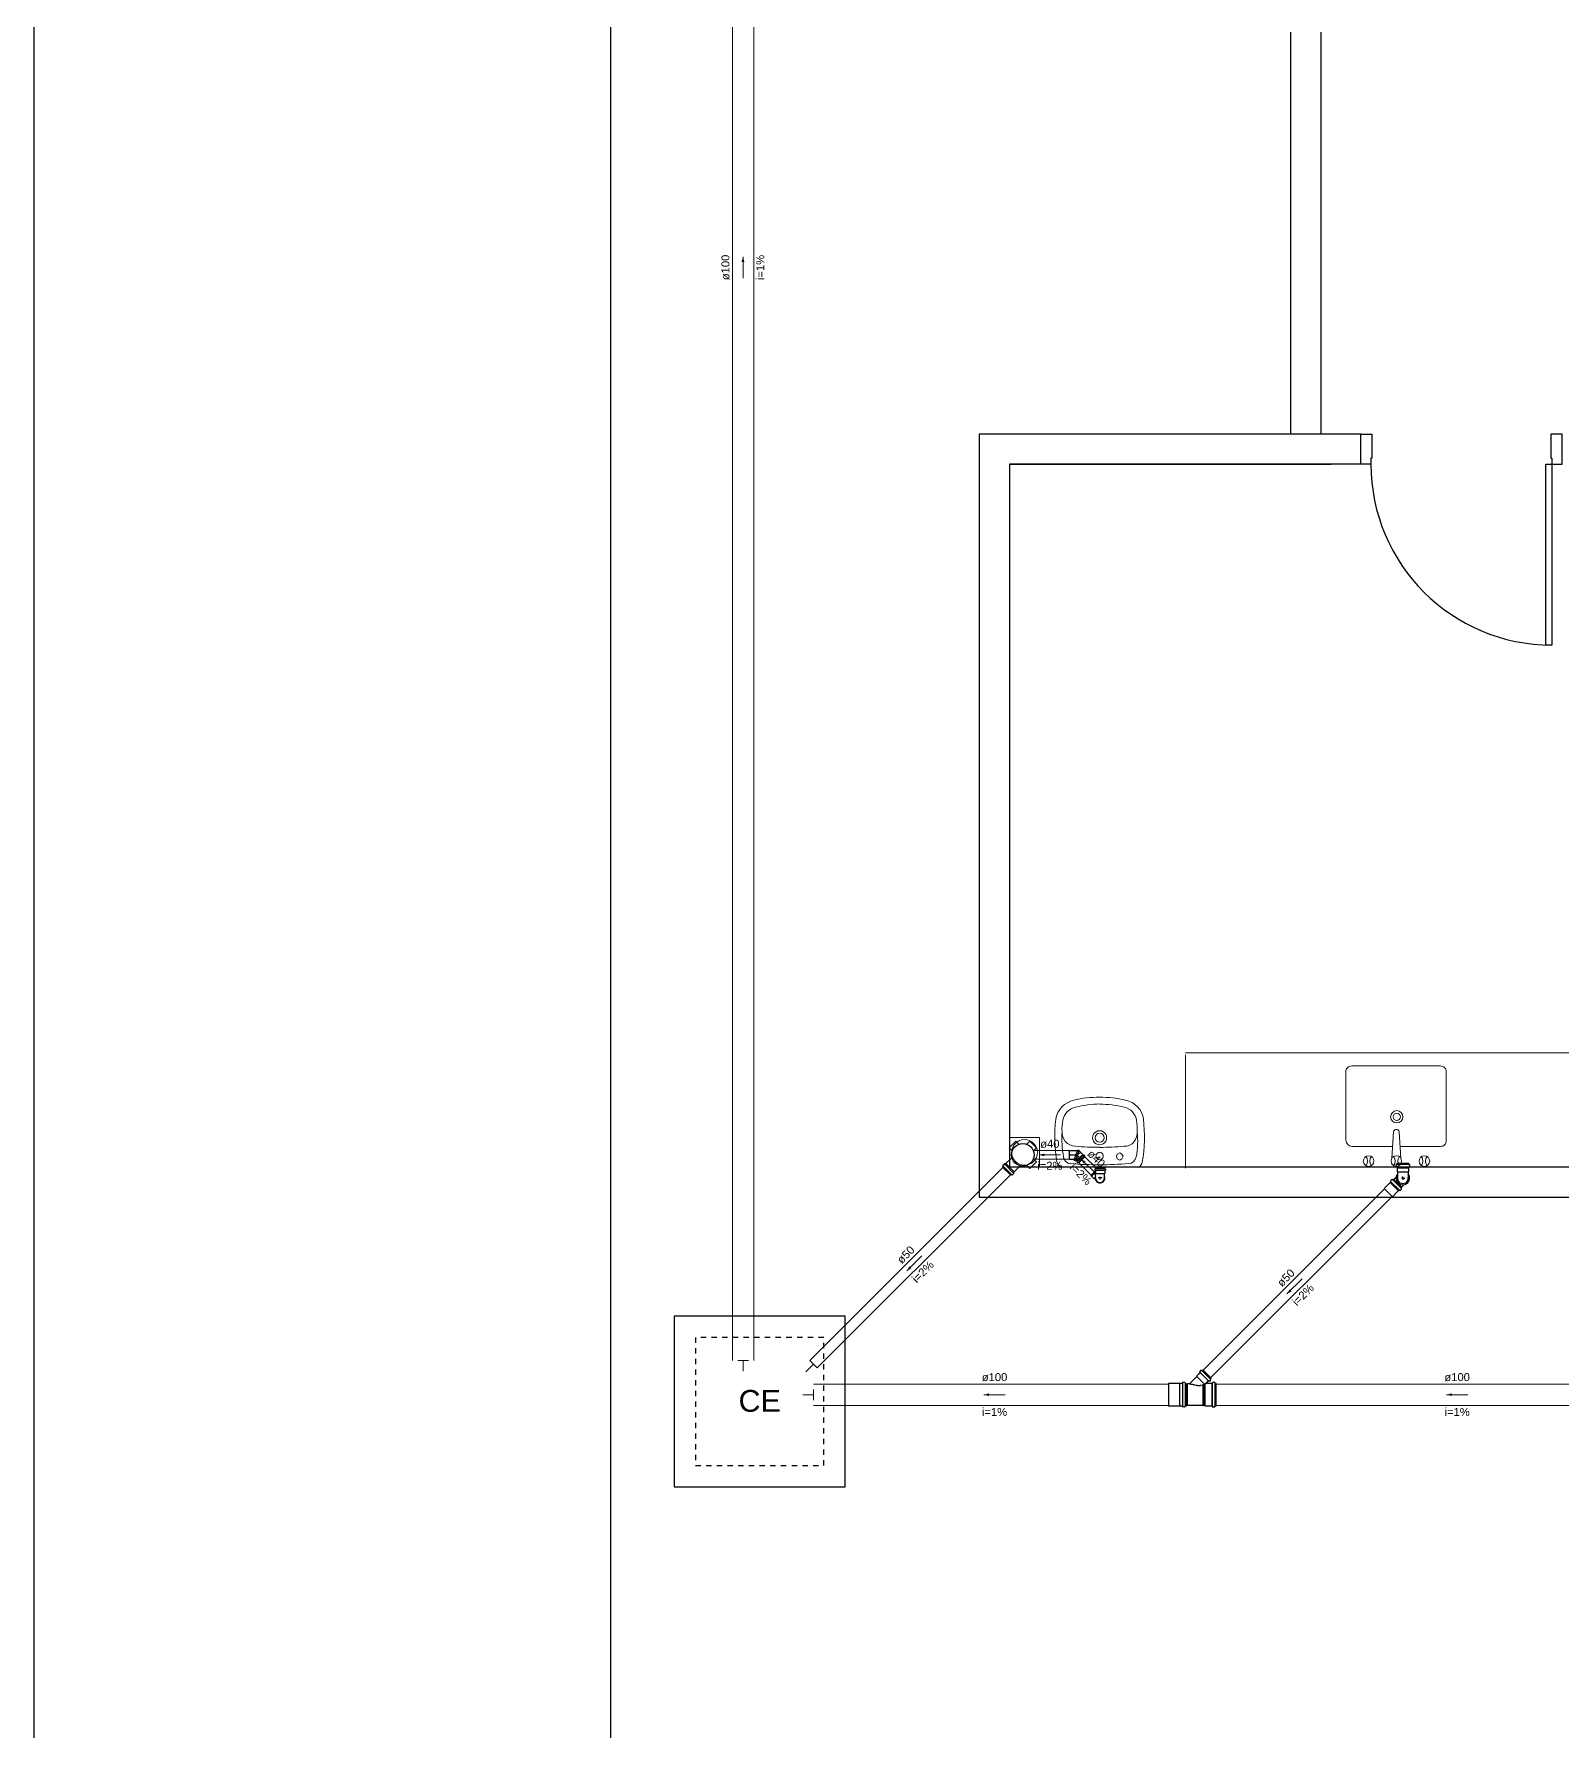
# Model space of a CAD drawing. Header units: millimetres. Extents: x 270 to 744, y -31 to 127.
# Drawn here: x 270.23 to 298.87, y 0.46 to 32.27 of the extents above; entities that cross this region are included whole.
import ezdxf

# ---------------------------------------------------------------- set-up
doc = ezdxf.new("R2010")
doc.units = ezdxf.units.MM
doc.header["$LTSCALE"] = 0.01
doc.header["$MEASUREMENT"] = 0
doc.linetypes.add('Dashed', pattern=[0.75, 0.5, -0.25])
for name, color, linetype, lineweight in [('at_Entity', 7, 'Continuous', 9), ('Nível 1', 7, 'Continuous', 5), ('TQ-Condutos', 3, 'Continuous', 5), ('TQ-Conexões', 9, 'Continuous', 5), ('TQ-Sentido conduto', 9, 'Continuous', 5), ('TQ-Textos conduto', 7, 'Continuous', 5)]:
    doc.layers.add(name, color=color, linetype=linetype, lineweight=lineweight)
for name, color, linetype in [('FOLHA', 7, 'Continuous'), ('PAREDES', 8, 'Continuous'), ('PORTAS', 8, 'Continuous'), ('Simbolos', 5, 'Continuous'), ('Simbolos_int', 2, 'Continuous')]:
    doc.layers.add(name, color=color, linetype=linetype)
doc.styles.add('Arial', font='arial.ttf')

# ---------------------------------------------------------------- blocks, each defined once
blk = doc.blocks.new('A3')
at = {"color": 15}
blk.add_lwpolyline([(0, 0), (420, 0), (420, 297), (0, 297)], close=True, dxfattribs=at)
at = {"color": 0}
blk.add_lwpolyline([(25, 10), (410, 10), (410, 287), (25, 287)], close=True, dxfattribs=at)

msp = doc.modelspace()

# ---------------------------------------------------------------- hatches: boundary and pattern name
at = {"layer": 'TQ-Sentido conduto', "linetype": 'Continuous'}
for points in [[(283.521, 28.097), (283.495, 28.001), (283.547, 28.001)], [(289.073, 11.259), (289.17, 11.233), (289.17, 11.284)], [(289.855, 11.183), (289.905, 11.097), (289.942, 11.133)], [(286.592, 9.084), (286.679, 9.134), (286.642, 9.171)], [(293.717, 8.652), (293.804, 8.702), (293.767, 8.739)], [(288.036, 6.763), (288.133, 6.738), (288.133, 6.789)], [(296.707, 6.763), (296.804, 6.738), (296.804, 6.789)]]:
    msp.add_hatch(color=256, dxfattribs=at).paths.add_polyline_path(points)

# ---------------------------------------------------------------- linework, layer by layer
at = {"layer": 'at_Entity'}
for p, q in [((287.948, 17.055), (287.948, 18.179)), ((289.779, 11.233), (289.802, 11.273)), ((289.802, 11.185), (289.779, 11.233)), ((289.802, 11.273), (289.842, 11.297)), ((289.842, 11.161), (289.802, 11.185)), ((289.842, 11.297), (289.89, 11.273)), ((289.89, 11.185), (289.842, 11.161)), ((289.89, 11.273), (289.906, 11.233)), ((289.906, 11.233), (289.89, 11.185)), ((290.52, 11.233), (290.536, 11.273)), ((290.536, 11.185), (290.52, 11.233)), ((290.536, 11.273), (290.584, 11.297)), ((290.584, 11.161), (290.536, 11.185)), ((290.584, 11.297), (290.624, 11.273)), ((290.624, 11.185), (290.584, 11.161)), ((290.624, 11.273), (290.648, 11.233)), ((290.648, 11.233), (290.624, 11.185)), ((289.491, 11.026), (290.209, 11.026)), ((289.97, 11.026), (290.68, 11.026)), ((290.209, 11.026), (290.935, 11.026)), ((298.523, 10.459), (299.656, 10.459))]:
    msp.add_line(p, q, dxfattribs=at)
at = {"layer": 'at_Entity', "color": 7}
for p, q in [((294.821, 12.814), (294.821, 11.53)), ((296.593, 12.926), (294.933, 12.926)), ((296.704, 12.814), (296.704, 11.53)), ((295.683, 11.197), (295.715, 11.689)), ((295.85, 11.197), (295.819, 11.689)), ((295.699, 11.418), (294.933, 11.418)), ((296.593, 11.418), (295.835, 11.418))]:
    msp.add_line(p, q, dxfattribs=at)
at = {"layer": 'at_Entity'}
msp.add_lwpolyline([(288.515, 11.584), (289.081, 11.584), (289.081, 11.026), (288.515, 11.026)], close=True, dxfattribs=at)
msp.add_circle((288.798, 11.305), 0.24, dxfattribs=at)
at = {"layer": 'at_Entity', "color": 7}
for centre, radius, start, end in [((294.93, 12.817), 0.109, 88.5159, 181.4841), ((296.595, 12.817), 0.109, 358.5159, 91.4841), ((295.775, 11.973), 0.116, 90, 180), ((295.775, 11.973), 0.116, 180, 270), ((295.775, 11.973), 0.0678, 90, 180), ((295.775, 11.973), 0.0678, 180, 270), ((295.775, 11.973), 0.116, 0, 90), ((295.775, 11.973), 0.0678, 0, 90), ((295.775, 11.973), 0.0678, 270, 0), ((295.775, 11.973), 0.116, 270, 0), ((294.937, 11.534), 0.116, 180.0055, 270), ((295.767, 11.685), 0.0519, 120.7215, 180.7361), ((295.767, 11.685), 0.0519, 60.7069, 120.7211), ((295.767, 11.685), 0.0519, 0.6922, 60.7066), ((296.595, 11.527), 0.109, 268.5159, 1.4841), ((295.248, 11.143), 0.0997, 90, 180), ((295.248, 11.143), 0.0997, 180, 270), ((295.096, 11.143), 0.132, 318.6915, 41.3085), ((295.248, 11.143), 0.0997, 0, 90), ((295.248, 11.143), 0.0997, 270, 0), ((295.4, 11.143), 0.132, 138.8837, 221.1163), ((295.767, 11.143), 0.0997, 90, 180), ((295.767, 11.143), 0.0997, 180, 270), ((295.615, 11.143), 0.132, 319.5318, 40.4682), ((295.767, 11.143), 0.0997, 0, 90), ((295.767, 11.143), 0.0997, 270, 0), ((295.926, 11.143), 0.132, 141.4273, 218.5727), ((296.293, 11.143), 0.0997, 90, 180), ((296.293, 11.143), 0.0997, 180, 270), ((296.134, 11.143), 0.132, 318.7903, 41.2097), ((296.293, 11.143), 0.0997, 0, 90), ((296.293, 11.143), 0.0997, 270, 0), ((296.445, 11.143), 0.132, 138.9936, 221.0064)]:
    msp.add_arc(centre, radius, start, end, dxfattribs=at)
at = {"layer": 'at_Entity'}
for centre, radius, start, end in [((289.819, 11.852), 0.443, 102.514, 169.9443), ((289.825, 11.841), 0.319, 102.9461, 167.2809), ((290.164, 10.555), 1.785, 88.698, 104.4219), ((290.261, 10.041), 2.173, 91.3524, 103.5038), ((290.247, 10.553), 1.787, 75.6368, 91.3415), ((290.159, 10.056), 2.157, 76.4579, 88.6966), ((290.606, 11.862), 0.295, 8.4194, 78.3837), ((290.614, 11.873), 0.417, 7.7196, 79.5925), ((292.205, 11.603), 2.841, 173.4134, 189.6929), ((290.672, 11.734), 1.172, 171.3221, 181.8265), ((289.708, 11.735), 1.202, 357.9946, 8.1696), ((288.208, 11.604), 2.838, 350.2791, 6.5765), ((291.811, 11.589), 2.313, 177.3231, 189.2415), ((289.77, 11.681), 0.27, 176.6025, 219.5997), ((289.754, 11.672), 0.251, 220.3438, 269.4487), ((290.205, 11.58), 0.132, 150.0032, 209.9968), ((290.205, 11.58), 0.132, 90, 149.9929), ((290.205, 11.58), 0.132, 209.9968, 269.9993), ((290.205, 11.58), 0.0837, 90, 180), ((290.205, 11.58), 0.0837, 180, 270), ((290.205, 11.58), 0.132, 29.9968, 89.9993), ((290.205, 11.58), 0.0837, 360, 90), ((290.205, 11.58), 0.0837, 270.0097, 360), ((290.205, 11.58), 0.132, 270, 329.9929), ((290.205, 11.58), 0.132, 330.0032, 29.9968), ((290.671, 11.658), 0.238, 266.7732, 320.7547), ((290.615, 11.678), 0.294, 324.6525, 2.8394), ((289.221, 11.522), 1.698, 349.782, 5.7972), ((289.671, 11.239), 0.145, 188.7558, 265.6127), ((290.217, 16.959), 5.558, 265.1896, 269.9391), ((290.205, 11.237), 0.0678, 150.0128, 209.9872), ((290.205, 11.237), 0.0677, 90, 150.0398), ((290.205, 11.237), 0.0678, 210.0191, 270.0367), ((290.205, 11.237), 0.0678, 30.0191, 90.0367), ((290.205, 11.237), 0.0677, 270, 330.0398), ((290.205, 16.498), 5.098, 270.0208, 275.0951), ((290.205, 11.237), 0.0678, 330.0128, 29.9872), ((290.742, 11.246), 0.151, 273.114, 350.3928), ((289.589, 11.194), 0.197, 200.5417, 238.93), ((290.181, 17.54), 6.466, 265.3753, 270.2103), ((290.205, 18.155), 7.081, 270, 274.4144), ((290.863, 11.154), 0.145, 297.8673, 348.5693)]:
    msp.add_arc(centre, radius, start, end, dxfattribs=at)
at = {"layer": 'Nível 1'}
for p, q in [((291.813, 13.173), (299.06, 13.173)), ((291.813, 13.138), (291.813, 11.01))]:
    msp.add_line(p, q, dxfattribs=at)
at = {"layer": 'PAREDES'}
for p, q in [((293.786, 32.31), (293.786, 24.774)), ((294.351, 32.31), (294.351, 24.774)), ((295.109, 24.774), (287.948, 24.774)), ((287.948, 24.774), (287.948, 10.459)), ((295.109, 24.208), (288.515, 24.208)), ((288.515, 24.208), (288.515, 11.026)), ((288.515, 24.208), (294.547, 24.208)), ((288.515, 24.208), (288.515, 11.018)), ((320.917, 11.026), (288.515, 11.026)), ((336.555, 10.459), (287.948, 10.459))]:
    msp.add_line(p, q, dxfattribs=at)
at = {"layer": 'PORTAS'}
for points in [[(295.099, 24.208), (295.099, 24.774), (295.306, 24.774), (295.306, 24.319), (295.29, 24.319), (295.29, 24.208), (295.099, 24.208)], [(298.873, 24.208), (298.873, 24.774), (298.666, 24.774), (298.666, 24.319), (298.682, 24.319), (298.682, 24.208), (298.873, 24.208)], [(298.57, 24.208), (298.682, 24.208), (298.682, 20.816), (298.57, 20.816), (298.57, 24.208)]]:
    msp.add_lwpolyline(points, dxfattribs=at)
msp.add_arc((298.682, 24.208), 3.391, 180, 270, dxfattribs=at)
at = {"layer": 'Simbolos'}
for p, q in [((288.51, 11.391), (288.633, 11.515)), ((288.689, 11.459), (288.633, 11.515)), ((288.843, 11.459), (288.899, 11.515)), ((288.899, 11.515), (289.022, 11.391)), ((288.561, 11.207), (288.449, 11.095)), ((288.566, 11.336), (288.51, 11.391)), ((288.967, 11.336), (289.022, 11.391)), ((288.967, 11.181), (289.022, 11.126)), ((289.643, 11.179), (289.643, 11.339)), ((289.643, 11.339), (289.79, 11.339)), ((289.643, 11.179), (289.737, 11.179)), ((289.737, 11.179), (289.729, 11.152)), ((289.758, 11.143), (289.729, 11.152)), ((289.737, 11.179), (289.795, 11.354)), ((289.766, 11.169), (289.758, 11.143)), ((289.766, 11.169), (289.824, 11.344)), ((289.774, 11.151), (289.888, 11.265)), ((289.774, 11.151), (289.788, 11.136)), ((289.777, 11.147), (289.891, 11.262)), ((289.911, 11.26), (289.779, 11.127)), ((289.795, 11.354), (289.824, 11.344)), ((289.796, 11.11), (289.928, 11.243)), ((289.931, 11.222), (289.817, 11.108)), ((289.82, 11.333), (289.902, 11.251)), ((289.928, 11.243), (289.911, 11.26)), ((289.919, 11.234), (289.931, 11.222)), ((288.384, 11.031), (288.396, 11.043)), ((288.384, 11.031), (288.539, 10.876)), ((288.391, 11.064), (288.416, 11.088)), ((288.391, 11.059), (288.397, 11.048)), ((288.421, 11.089), (288.43, 11.082)), ((288.435, 11.082), (288.448, 11.095)), ((288.448, 11.095), (288.449, 11.095)), ((288.539, 10.876), (288.551, 10.889)), ((288.566, 10.883), (288.556, 10.889)), ((288.571, 10.884), (288.596, 10.908)), ((288.596, 10.914), (288.589, 10.922)), ((288.59, 10.927), (288.602, 10.94)), ((288.602, 10.94), (288.603, 10.941)), ((288.715, 11.054), (288.603, 10.941)), ((288.843, 11.058), (288.899, 11.002)), ((288.899, 11.002), (289.022, 11.126)), ((289.779, 11.127), (289.796, 11.11)), ((289.805, 11.119), (289.817, 11.108)), ((290.038, 10.871), (290.125, 10.958)), ((290.038, 10.871), (290.05, 10.86)), ((290.05, 10.86), (290.055, 10.86)), ((290.055, 10.86), (290.098, 10.818)), ((290.113, 10.992), (290.113, 10.973)), ((290.116, 10.996), (290.122, 10.997)), ((290.117, 10.969), (290.121, 10.968)), ((290.125, 11.014), (290.301, 11.014)), ((290.125, 11.014), (290.125, 11.001)), ((290.125, 10.964), (290.125, 10.908)), ((290.125, 10.908), (290.131, 10.902)), ((290.131, 10.865), (290.131, 10.902)), ((290.131, 10.826), (290.131, 10.865)), ((290.301, 10.908), (290.296, 10.902)), ((290.296, 10.865), (290.296, 10.902)), ((290.296, 10.826), (290.296, 10.865)), ((290.301, 11.014), (290.301, 11.001)), ((290.301, 10.964), (290.301, 10.908)), ((290.31, 10.996), (290.304, 10.997)), ((290.31, 10.969), (290.305, 10.968)), ((290.313, 10.992), (290.313, 10.973)), ((295.763, 10.841), (295.72, 10.799)), ((295.761, 11.076), (295.761, 11.041)), ((295.764, 11.08), (295.776, 11.083)), ((295.765, 11.037), (295.776, 11.036)), ((295.779, 11.104), (295.998, 11.104)), ((295.779, 11.104), (295.779, 11.087)), ((295.779, 11.032), (295.779, 11.013)), ((295.779, 11.013), (295.78, 11.012)), ((295.78, 11.012), (295.78, 10.945)), ((295.78, 10.945), (295.787, 10.938)), ((295.787, 10.938), (295.787, 10.837)), ((295.997, 10.945), (295.99, 10.938)), ((295.99, 10.938), (295.99, 10.837)), ((295.998, 11.013), (295.997, 11.012)), ((295.997, 11.012), (295.997, 10.945)), ((295.998, 11.104), (295.998, 11.087)), ((295.998, 11.032), (295.998, 11.013)), ((296.013, 11.08), (296.001, 11.083)), ((296.012, 11.037), (296.002, 11.036)), ((296.016, 11.076), (296.016, 11.041)), ((290.098, 10.818), (290.105, 10.818)), ((290.127, 10.795), (290.105, 10.818)), ((295.65, 10.739), (295.54, 10.628)), ((295.663, 10.753), (295.65, 10.74)), ((295.65, 10.74), (295.65, 10.739)), ((295.682, 10.797), (295.657, 10.772)), ((295.657, 10.767), (295.663, 10.759)), ((295.687, 10.798), (295.697, 10.791)), ((295.804, 10.585), (295.693, 10.475)), ((295.714, 10.804), (295.702, 10.792)), ((295.714, 10.804), (295.869, 10.65)), ((295.805, 10.585), (295.804, 10.585)), ((295.818, 10.599), (295.805, 10.585)), ((295.831, 10.592), (295.823, 10.599)), ((295.862, 10.617), (295.837, 10.592)), ((295.862, 10.622), (295.856, 10.632)), ((295.869, 10.65), (295.857, 10.637)), ((295.906, 10.698), (295.863, 10.655)), ((292.026, 7.105), (291.888, 6.967)), ((292.027, 7.104), (291.889, 6.966)), ((292.087, 7.177), (292.026, 7.116)), ((292.026, 7.116), (292.026, 7.105)), ((292.088, 7.176), (292.027, 7.115)), ((292.027, 7.115), (292.027, 7.104)), ((292.106, 7.221), (292.081, 7.196)), ((292.081, 7.191), (292.087, 7.183)), ((292.107, 7.22), (292.082, 7.195)), ((292.082, 7.19), (292.088, 7.182)), ((292.11, 7.221), (292.121, 7.215)), ((292.111, 7.22), (292.122, 7.214)), ((292.138, 7.228), (292.126, 7.216)), ((292.139, 7.227), (292.127, 7.215)), ((292.293, 7.074), (292.138, 7.228)), ((292.294, 7.073), (292.139, 7.227)), ((292.242, 7.022), (292.203, 6.983)), ((292.243, 7.021), (292.204, 6.982)), ((292.255, 7.016), (292.247, 7.023)), ((292.256, 7.015), (292.248, 7.022)), ((292.285, 7.041), (292.261, 7.016)), ((292.286, 7.04), (292.262, 7.015)), ((292.286, 7.046), (292.28, 7.056)), ((292.293, 7.074), (292.281, 7.061)), ((292.287, 7.045), (292.281, 7.055)), ((292.294, 7.073), (292.282, 7.06)), ((291.703, 6.975), (291.494, 6.975)), ((291.704, 6.976), (291.703, 6.975)), ((291.753, 6.976), (291.704, 6.976)), ((291.758, 6.99), (291.757, 6.98)), ((291.799, 6.994), (291.762, 6.994)), ((291.803, 6.991), (291.806, 6.979)), ((291.828, 6.976), (291.81, 6.976)), ((291.828, 6.976), (291.828, 6.55)), ((291.888, 6.967), (291.852, 6.967)), ((291.852, 6.56), (291.852, 6.967)), ((291.889, 6.966), (291.853, 6.966)), ((291.853, 6.559), (291.853, 6.966)), ((292.315, 6.976), (292.205, 6.976)), ((292.316, 6.975), (292.206, 6.975)), ((292.32, 6.99), (292.319, 6.98)), ((292.321, 6.989), (292.32, 6.979)), ((292.361, 6.994), (292.324, 6.994)), ((292.362, 6.993), (292.325, 6.993)), ((292.365, 6.991), (292.368, 6.979)), ((292.366, 6.99), (292.369, 6.978)), ((292.39, 6.976), (292.372, 6.976)), ((292.391, 6.975), (292.373, 6.975)), ((292.39, 6.55), (292.39, 6.976)), ((292.391, 6.549), (292.391, 6.975)), ((291.703, 6.551), (291.494, 6.551)), ((291.704, 6.55), (291.703, 6.551)), ((291.753, 6.55), (291.704, 6.55)), ((291.758, 6.536), (291.757, 6.547)), ((291.799, 6.533), (291.762, 6.533)), ((291.803, 6.536), (291.806, 6.547)), ((291.828, 6.55), (291.81, 6.55)), ((292.14, 6.56), (291.852, 6.56)), ((292.141, 6.559), (291.853, 6.559)), ((292.14, 6.56), (292.141, 6.554)), ((292.141, 6.559), (292.142, 6.553)), ((292.152, 6.554), (292.141, 6.554)), ((292.153, 6.553), (292.142, 6.553)), ((292.153, 6.56), (292.152, 6.554)), ((292.178, 6.56), (292.153, 6.56)), ((292.154, 6.559), (292.153, 6.553)), ((292.179, 6.559), (292.154, 6.559)), ((292.187, 6.55), (292.178, 6.56)), ((292.188, 6.549), (292.179, 6.559)), ((292.315, 6.55), (292.187, 6.55)), ((292.316, 6.549), (292.188, 6.549)), ((292.32, 6.536), (292.319, 6.547)), ((292.321, 6.535), (292.32, 6.546)), ((292.361, 6.533), (292.324, 6.533)), ((292.362, 6.532), (292.325, 6.532)), ((292.365, 6.536), (292.368, 6.547)), ((292.366, 6.535), (292.369, 6.546)), ((292.39, 6.55), (292.372, 6.55)), ((292.391, 6.549), (292.373, 6.549))]:
    msp.add_line(p, q, dxfattribs=at)
at = {"layer": 'Simbolos', "linetype": 'Continuous'}
msp.add_lwpolyline([(282.233, 5.038), (285.433, 5.038), (285.433, 8.238), (282.233, 8.238), (282.233, 5.038), (282.233, 5.038)], dxfattribs=at)
at = {"layer": 'Simbolos'}
msp.add_circle((288.766, 11.259), 0.211, dxfattribs=at)
for centre, radius, start, end in [((288.693, 11.463), 0.006, 225, 289.5897), ((288.839, 11.463), 0.006, 250.4103, 315), ((288.561, 11.331), 0.006, 340.41, 45), ((288.971, 11.331), 0.006, 135, 199.59), ((288.971, 11.186), 0.006, 160.41, 225), ((288.394, 11.061), 0.004, 135, 210), ((288.393, 11.046), 0.004, 315, 30), ((288.419, 11.086), 0.004, 50, 135), ((288.432, 11.085), 0.004, 230, 315), ((288.554, 10.886), 0.004, 60, 135), ((288.568, 10.887), 0.004, 240, 315), ((288.593, 10.925), 0.004, 135, 220), ((288.593, 10.911), 0.004, 315, 40), ((288.839, 11.054), 0.006, 45, 109.59), ((290.117, 10.992), 0.004, 105, 180), ((290.117, 10.973), 0.004, 180, 265), ((290.121, 10.964), 0.004, 0, 85), ((290.121, 11.001), 0.004, 285, 0), ((290.213, 10.826), 0.0823, 180, 0), ((290.305, 11.001), 0.004, 180, 255), ((290.305, 10.964), 0.004, 95, 180), ((290.309, 10.992), 0.004, 0, 75), ((290.309, 10.973), 0.004, 275, 0), ((295.765, 11.076), 0.004, 105, 180), ((295.765, 11.041), 0.004, 180, 265), ((295.775, 11.087), 0.004, 285, 0), ((295.775, 11.032), 0.004, 0, 85), ((295.889, 10.824), 0.102, 172.826, 7.174), ((296.002, 11.087), 0.004, 180, 255), ((296.002, 11.032), 0.004, 95, 180), ((296.012, 11.041), 0.004, 275, 0), ((296.012, 11.076), 0.004, 0, 75), ((295.66, 10.769), 0.004, 135, 220), ((295.66, 10.756), 0.004, 315, 40), ((295.685, 10.794), 0.004, 60, 135), ((295.699, 10.795), 0.004, 240, 315), ((295.821, 10.596), 0.004, 50, 135), ((295.834, 10.595), 0.004, 230, 315), ((295.86, 10.635), 0.004, 135, 210), ((295.859, 10.62), 0.004, 315, 30), ((292.084, 7.193), 0.004, 135, 220), ((292.085, 7.192), 0.004, 135, 220), ((292.084, 7.18), 0.004, 315, 40), ((292.085, 7.179), 0.004, 315, 40), ((292.108, 7.218), 0.004, 60, 135), ((292.109, 7.217), 0.004, 60, 135), ((292.123, 7.219), 0.004, 240, 315), ((292.124, 7.218), 0.004, 240, 315), ((292.245, 7.02), 0.004, 50, 135), ((292.246, 7.019), 0.004, 50, 135), ((292.258, 7.019), 0.004, 230, 315), ((292.259, 7.018), 0.004, 230, 315), ((292.283, 7.058), 0.004, 135, 210), ((292.284, 7.057), 0.004, 135, 210), ((292.283, 7.044), 0.004, 315, 30), ((292.284, 7.043), 0.004, 315, 30), ((291.753, 6.98), 0.004, 270, 355), ((291.762, 6.99), 0.004, 90, 175), ((291.799, 6.99), 0.004, 15, 90), ((291.81, 6.98), 0.004, 195, 270), ((291.888, 6.971), 0.004, 270, 325.7318), ((291.889, 6.97), 0.004, 270, 325.7318), ((292.205, 6.98), 0.004, 135, 270), ((292.206, 6.979), 0.004, 135, 270), ((292.315, 6.98), 0.004, 270, 355), ((292.316, 6.979), 0.004, 270, 355), ((292.324, 6.99), 0.004, 90, 175), ((292.325, 6.989), 0.004, 90, 175), ((292.361, 6.99), 0.004, 15, 90), ((292.362, 6.989), 0.004, 15, 90), ((292.372, 6.98), 0.004, 195, 270), ((292.373, 6.979), 0.004, 195, 270), ((291.753, 6.546), 0.004, 5, 90), ((291.762, 6.537), 0.004, 185, 270), ((291.799, 6.537), 0.004, 270, 345), ((291.81, 6.546), 0.004, 90, 165), ((292.315, 6.546), 0.004, 5, 90), ((292.316, 6.545), 0.004, 5, 90), ((292.324, 6.537), 0.004, 185, 270), ((292.325, 6.536), 0.004, 185, 270), ((292.361, 6.537), 0.004, 270, 345), ((292.362, 6.536), 0.004, 270, 345), ((292.372, 6.546), 0.004, 90, 165), ((292.373, 6.545), 0.004, 90, 165)]:
    msp.add_arc(centre, radius, start, end, dxfattribs=at)
at = {"layer": 'Simbolos_int'}
for p, q in [((289.643, 11.259), (289.78, 11.259)), ((289.737, 11.179), (289.746, 11.179)), ((289.746, 11.179), (289.763, 11.161)), ((289.78, 11.259), (289.874, 11.165)), ((288.553, 10.891), (288.398, 11.045)), ((288.587, 10.925), (288.432, 11.079)), ((288.449, 11.095), (288.526, 11.018)), ((288.603, 10.941), (288.526, 11.018)), ((290.055, 10.86), (290.125, 10.93)), ((290.105, 10.818), (290.123, 10.835)), ((290.301, 10.998), (290.125, 10.998)), ((290.301, 10.968), (290.125, 10.968)), ((290.296, 10.902), (290.131, 10.902)), ((290.252, 10.826), (290.181, 10.826)), ((290.213, 10.798), (290.213, 10.847)), ((295.779, 11.084), (295.998, 11.084)), ((295.779, 11.035), (295.998, 11.035)), ((295.998, 11.013), (295.779, 11.013)), ((295.99, 10.938), (295.787, 10.938)), ((295.889, 10.824), (295.864, 10.824)), ((295.889, 10.824), (295.889, 10.853)), ((295.889, 10.824), (295.889, 10.794)), ((295.889, 10.824), (295.924, 10.824)), ((295.54, 10.628), (295.693, 10.475)), ((295.65, 10.74), (295.805, 10.585)), ((295.666, 10.756), (295.821, 10.601)), ((295.7, 10.79), (295.855, 10.635)), ((295.72, 10.799), (295.863, 10.655)), ((292.169, 6.962), (292.026, 7.105)), ((292.17, 6.961), (292.027, 7.104)), ((292.244, 7.025), (292.09, 7.18)), ((292.245, 7.024), (292.091, 7.179)), ((292.278, 7.059), (292.124, 7.214)), ((292.279, 7.058), (292.125, 7.213)), ((291.494, 6.975), (291.494, 6.551)), ((291.703, 6.975), (291.703, 6.551)), ((291.756, 6.976), (291.756, 6.55)), ((291.807, 6.976), (291.807, 6.55)), ((292.14, 6.951), (292.14, 6.56)), ((292.141, 6.95), (292.141, 6.559)), ((292.153, 6.955), (292.153, 6.56)), ((292.154, 6.954), (292.154, 6.559)), ((292.178, 6.966), (292.178, 6.56)), ((292.179, 6.965), (292.179, 6.559)), ((292.318, 6.55), (292.318, 6.976)), ((292.319, 6.549), (292.319, 6.975)), ((292.369, 6.55), (292.369, 6.976)), ((292.37, 6.549), (292.37, 6.975))]:
    msp.add_line(p, q, dxfattribs=at)
msp.add_lwpolyline([(289.774, 11.151), (289.768, 11.161), (289.762, 11.174), (289.752, 11.183), (289.736, 11.188), (289.726, 11.182), (289.722, 11.179)], dxfattribs=at)
at = {"layer": 'Simbolos_int', "linetype": 'Dashed'}
msp.add_lwpolyline([(282.633, 5.438), (285.033, 5.438), (285.033, 7.838), (282.633, 7.838), (282.633, 5.438), (282.633, 5.438)], dxfattribs=at)
at = {"layer": 'Simbolos_int'}
for centre, radius, start, end in [((290.213, 10.826), 0.0912, 154.623, 25.377), ((290.213, 10.826), 0.0912, 199.6232, 25.377), ((295.889, 10.824), 0.127, 142.861, 37.139), ((292.246, 8.679), 1.747, 258.269, 261.3568), ((292.247, 8.678), 1.747, 258.269, 261.3568), ((292.067, 7.208), 0.27, 252.133, 276.4454), ((292.068, 7.207), 0.27, 252.133, 276.4454), ((292.047, 7.242), 0.306, 279.4509, 300.4924), ((292.048, 7.241), 0.306, 279.4509, 300.4924)]:
    msp.add_arc(centre, radius, start, end, dxfattribs=at)
at = {"layer": 'TQ-Condutos'}
for p, q in [((283.321, 7.403), (283.321, 48.392)), ((283.721, 7.403), (283.721, 48.392)), ((289.643, 11.339), (288.969, 11.339)), ((289.643, 11.179), (288.969, 11.179)), ((290.138, 11.014), (289.93, 11.222)), ((288.391, 11.024), (284.771, 7.405)), ((288.532, 10.883), (284.913, 7.264)), ((290.046, 10.879), (289.817, 11.109)), ((295.546, 10.622), (292.145, 7.222)), ((295.687, 10.481), (292.286, 7.08)), ((291.494, 6.963), (284.844, 6.963)), ((301.452, 6.963), (292.391, 6.963)), ((291.494, 6.563), (284.844, 6.563)), ((301.452, 6.563), (292.391, 6.563))]:
    msp.add_line(p, q, dxfattribs=at)
at = {"layer": 'TQ-Conexões'}
for p, q in [((283.421, 7.403), (283.621, 7.403)), ((283.521, 7.203), (283.521, 7.403)), ((284.701, 7.193), (284.842, 7.334)), ((284.771, 7.405), (284.913, 7.264)), ((284.644, 6.763), (284.844, 6.763)), ((284.844, 6.863), (284.844, 6.663))]:
    msp.add_line(p, q, dxfattribs=at)
at = {"layer": 'TQ-Sentido conduto'}
for points in [[(283.521, 27.697), (283.521, 28.097)], [(289.473, 11.259), (289.073, 11.259)], [(290.138, 10.901), (289.855, 11.183)], [(286.875, 9.367), (286.592, 9.084)], [(294, 8.935), (293.717, 8.652)], [(288.436, 6.763), (288.036, 6.763)], [(297.107, 6.763), (296.707, 6.763)]]:
    msp.add_lwpolyline(points, dxfattribs=at)

# ---------------------------------------------------------------- block references
at = {"layer": 'FOLHA', "xscale": 0.4322168702846696, "yscale": 0.4322168702846696, "zscale": 0.4322168702846696}
msp.add_blockref('A3', (270.23, -31.36), dxfattribs=at)

# ---------------------------------------------------------------- texts
at = {"layer": 'Simbolos', "insert": (283.438, 6.437), "char_height": 0.4086, "width": 0.98056, "attachment_point": 7, "line_spacing_factor": 0.6, "style": 'Arial'}
msp.add_mtext('CE', dxfattribs=at)
at = {"layer": 'TQ-Textos conduto', "char_height": 0.15, "attachment_point": 8, "line_spacing_factor": 0.6, "style": 'Arial'}
for s, insert, width, rotation in [('ø100', (283.27, 27.897), 0.72, 90.0002), ('i=1%', (283.92, 27.897), 0.72, 90.0002), ('ø40', (290.089, 11.134), 0.54, 314.9999), ('i=2%', (289.799, 10.844), 0.72, 314.9999), ('ø50', (286.627, 9.332), 0.54, 45.0001), ('i=2%', (286.945, 9.014), 0.72, 45.0001), ('ø50', (293.752, 8.9), 0.54, 45.0001), ('i=2%', (294.07, 8.582), 0.72, 45.0001)]:
    msp.add_mtext(s, dxfattribs=dict(at, insert=insert, width=width, rotation=rotation))
for s, insert, width in [('ø40', (289.273, 11.389), 0.54), ('i=2%', (289.273, 10.979), 0.72), ('ø100', (288.236, 7.014), 0.72), ('ø100', (296.907, 7.014), 0.72), ('i=1%', (288.236, 6.364), 0.72), ('i=1%', (296.907, 6.364), 0.72)]:
    msp.add_mtext(s, dxfattribs=dict(at, insert=insert, width=width))

doc.saveas('drawing.dxf')
